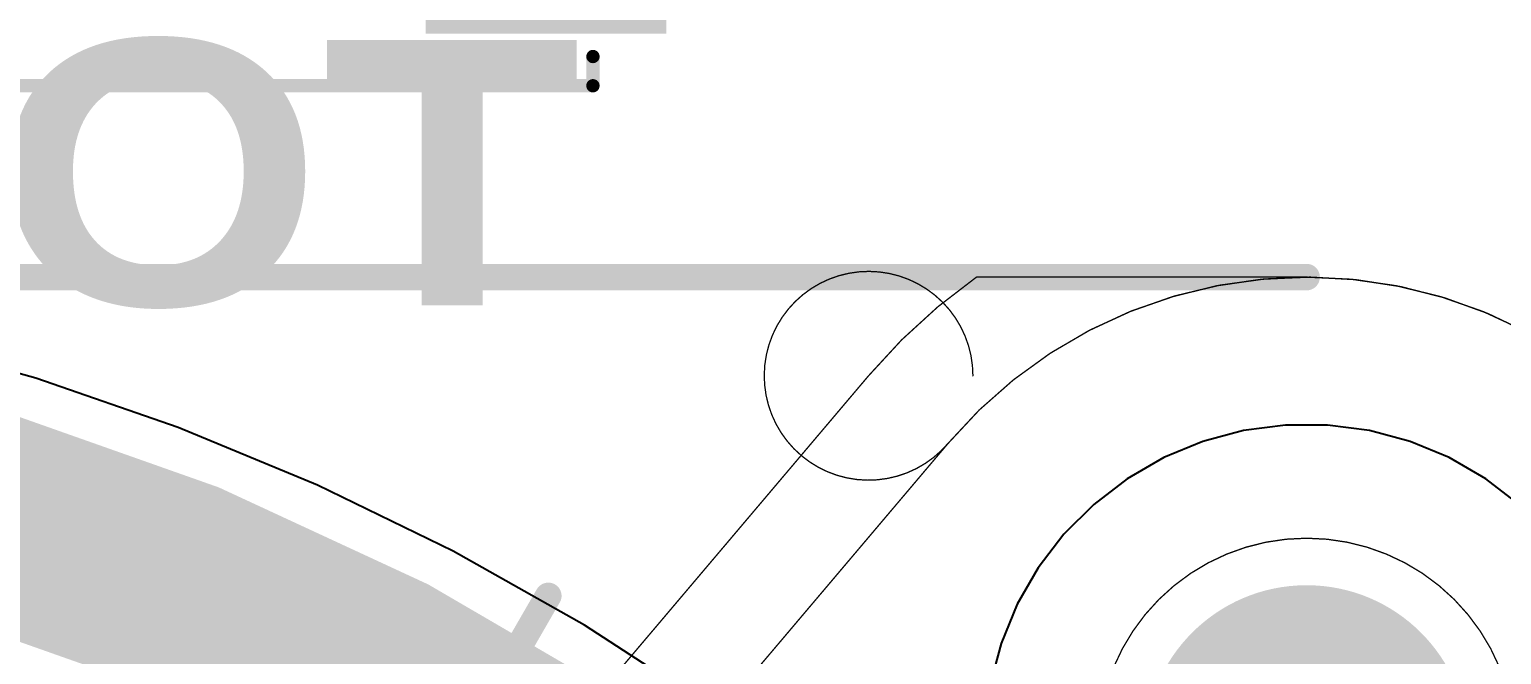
# Model space of a CAD drawing. Header units: inches. Extents: x -18 to 217, y -14 to 159.
# Drawn here: x 42.86 to 56.96, y 39.73 to 45.71 of the extents above; entities that cross this region are included whole.
import ezdxf

# ---------------------------------------------------------------- set-up
doc = ezdxf.new("R2010")
doc.units = ezdxf.units.IN
for name, color, linetype in [('Bottom Layer', 5, 'Continuous'), ('Bottom Overlay', 54, 'Continuous'), ('Bottom Paste', 16, 'Continuous'), ('Bottom Solder', 6, 'Continuous'), ('Dimension', 6, 'Continuous'), ('Fabrication', 76, 'Continuous'), ('Multi-Layer', 9, 'Continuous'), ('Pad Holes', 156, 'Continuous'), ('Top Layer', 1, 'Continuous'), ('Top Overlay', 2, 'Continuous')]:
    doc.layers.add(name, color=color, linetype=linetype)
doc.styles.add('Arial Black_Bold', font='', dxfattribs={"height": 0.2})
doc.styles.get('Arial Black_Bold').set_extended_font_data('Arial Black', bold=True)

# ---------------------------------------------------------------- blocks, each defined once
blk = doc.blocks.new('0532610271_B_28')
at = {"layer": 'Bottom Layer'}
for points in [[(-4.225, 2.95), (-2.125, 2.95), (-2.125, -0.05), (-4.225, -0.05)], [(2.125, 2.95), (4.225, 2.95), (4.225, -0.05), (2.125, -0.05)], [(-1.025, -0.65), (-0.225, -0.65), (-0.225, -2.25), (-1.025, -2.25)], [(0.225, -0.65), (1.025, -0.65), (1.025, -2.25), (0.225, -2.25)]]:
    blk.add_hatch(color=5, dxfattribs=at).paths.add_polyline_path(points)
at = {"layer": 'Bottom Paste'}
for points in [[(-4.225, 2.95), (-2.125, 2.95), (-2.125, -0.05), (-4.225, -0.05)], [(2.125, 2.95), (4.225, 2.95), (4.225, -0.05), (2.125, -0.05)], [(-1.025, -0.65), (-0.225, -0.65), (-0.225, -2.25), (-1.025, -2.25)], [(0.225, -0.65), (1.025, -0.65), (1.025, -2.25), (0.225, -2.25)]]:
    blk.add_hatch(color=16, dxfattribs=at).paths.add_polyline_path(points)
at = {"layer": 'Bottom Solder'}
for points in [[(-4.327, 3.052), (-2.023, 3.052), (-2.023, -0.152), (-4.327, -0.152)], [(2.023, 3.052), (4.327, 3.052), (4.327, -0.152), (2.023, -0.152)], [(-1.127, -0.548), (-0.123, -0.548), (-0.123, -2.352), (-1.127, -2.352)], [(0.123, -0.548), (1.127, -0.548), (1.127, -2.352), (0.123, -2.352)]]:
    blk.add_hatch(color=6, dxfattribs=at).paths.add_polyline_path(points)
at = {"layer": 'Bottom Overlay'}
for points, const_width in [([(-3.625, 3.55), (-3.625, 3.27)], 0.127), ([(3.625, 3.55), (-3.625, 3.55)], 0.127), ([(3.625, 3.55), (3.625, 3.27)], 0.127), ([(-3.625, -0.37), (-3.625, -0.65)], 0.127), ([(3.625, -0.37), (3.625, -0.65)], 0.127), ([(-1.345, -0.65), (-3.625, -0.65)], 0.127), ([(3.625, -0.65), (1.345, -0.65)], 0.127), ([(-1.422, -1.321), (-1.422, -1.626)], 0.254), ([(-1.27, -1.473), (-1.422, -1.321)], 0.254), ([(-1.27, -1.473), (-1.422, -1.626)], 0.254)]:
    blk.add_lwpolyline(points, dxfattribs=dict(at, const_width=const_width))
for points, const_width in [([(-3.657, 3.55, 1), (-3.593, 3.55, 1)], 0.0635), ([(-3.657, 3.55, 1), (-3.593, 3.55, 1)], 0.0635), ([(3.593, 3.55, 1), (3.657, 3.55, 1)], 0.0635), ([(3.593, 3.55, 1), (3.657, 3.55, 1)], 0.0635), ([(-3.657, 3.27, 1), (-3.593, 3.27, 1)], 0.0635), ([(3.593, 3.27, 1), (3.657, 3.27, 1)], 0.0635), ([(-3.657, -0.37, 1), (-3.593, -0.37, 1)], 0.0635), ([(3.593, -0.37, 1), (3.657, -0.37, 1)], 0.0635), ([(-3.657, -0.65, 1), (-3.593, -0.65, 1)], 0.0635), ([(-3.657, -0.65, 1), (-3.593, -0.65, 1)], 0.0635), ([(-1.377, -0.65, 1), (-1.313, -0.65, 1)], 0.0635), ([(1.313, -0.65, 1), (1.377, -0.65, 1)], 0.0635), ([(3.593, -0.65, 1), (3.657, -0.65, 1)], 0.0635), ([(3.593, -0.65, 1), (3.657, -0.65, 1)], 0.0635), ([(-1.486, -1.321, 1), (-1.359, -1.321, 1)], 0.127), ([(-1.486, -1.321, 1), (-1.359, -1.321, 1)], 0.127), ([(-1.333, -1.473, 1), (-1.206, -1.473, 1)], 0.127), ([(-1.333, -1.473, 1), (-1.206, -1.473, 1)], 0.127), ([(-1.486, -1.626, 1), (-1.359, -1.626, 1)], 0.127), ([(-1.486, -1.626, 1), (-1.359, -1.626, 1)], 0.127)]:
    blk.add_lwpolyline(points, format="xyb", close=True, dxfattribs=dict(at, const_width=const_width))

msp = doc.modelspace()

# ---------------------------------------------------------------- hatches: boundary and pattern name
at = {"layer": 'Pad Holes'}
h = msp.add_hatch(color=7, dxfattribs=at)
edge = h.paths.add_edge_path()
edge.add_arc((55.097, 38.843), 1.55, 0, 360)

# ---------------------------------------------------------------- linework, layer by layer
at = {"layer": 'Bottom Layer'}
for p, q in [((54.895, 41.927), (54.494, 41.874)), ((55.299, 41.927), (54.895, 41.927)), ((55.7, 41.874), (55.299, 41.927)), ((54.104, 41.77), (53.73, 41.615)), ((54.494, 41.874), (54.104, 41.77)), ((56.09, 41.77), (55.7, 41.874)), ((56.464, 41.615), (56.09, 41.77)), ((53.73, 41.615), (53.38, 41.413)), ((56.814, 41.413), (56.464, 41.615)), ((53.38, 41.413), (53.059, 41.167)), ((57.135, 41.167), (56.814, 41.413)), ((53.059, 41.167), (52.773, 40.881)), ((52.773, 40.881), (52.527, 40.56)), ((52.527, 40.56), (52.325, 40.21)), ((52.325, 40.21), (52.17, 39.836)), ((52.17, 39.836), (52.066, 39.446))]:
    msp.add_line(p, q, dxfattribs=at)
at = {"layer": 'Dimension'}
for points, const_width in [([(58.31, 19.467, 1), (13.31, 19.467, 1)], 0.254), ([(47.77, 40.291, 1), (47.897, 40.291, 1)], 0.127)]:
    msp.add_lwpolyline(points, format="xyb", close=True, dxfattribs=dict(at, const_width=const_width))
at = {"layer": 'Dimension', "const_width": 0.254}
msp.add_lwpolyline([(22.333, -3.876), (47.833, 40.291)], dxfattribs=at)
at = {"layer": 'Fabrication', "const_width": 0.0127}
for points in [[(51.664, 41.752, -5.632589), (51.901, 42.398)], [(51.664, 41.752, -5.632589), (51.901, 42.398)], [(50.901, 42.398, -0.063937), (51.935, 43.343)], [(50.901, 42.398, -0.063937), (51.935, 43.343)], [(51.664, 41.752, -1.086164), (58.006, 35.41)], [(51.664, 41.752, -0.22046), (55.097, 43.343)], [(51.664, 41.752, -0.22046), (55.097, 43.343)], [(51.664, 41.752, -1.086164), (58.006, 35.41)], [(55.097, 43.343, -0.297382), (59.216, 40.656)], [(55.097, 43.343, -0.297382), (59.216, 40.656)]]:
    msp.add_lwpolyline(points, format="xyb", dxfattribs=at)
for points in [[(51.935, 43.343), (55.097, 43.343)], [(51.935, 43.343), (55.097, 43.343)], [(47.391, 38.255), (50.901, 42.398)], [(47.391, 38.255), (50.901, 42.398)], [(47.586, 36.938), (51.664, 41.752)], [(47.586, 36.938), (51.664, 41.752)], [(47.586, 36.938), (51.664, 41.752)], [(47.586, 36.938), (51.664, 41.752)]]:
    msp.add_lwpolyline(points, dxfattribs=at)
at = {"layer": 'Fabrication'}
for points, const_width in [([(51.932, 43.343, 1), (51.938, 43.343, 1)], 0.00635), ([(51.932, 43.343, 1), (51.938, 43.343, 1)], 0.00635), ([(51.932, 43.343, 1), (51.938, 43.343, 1)], 0.00635), ([(51.932, 43.343, 1), (51.938, 43.343, 1)], 0.00635), ([(55.094, 43.343, 1), (55.1, 43.343, 1)], 0.00635), ([(55.094, 43.343, 1), (55.1, 43.343, 1)], 0.00635), ([(55.094, 43.343, 1), (55.1, 43.343, 1)], 0.00635), ([(55.094, 43.343, 1), (55.1, 43.343, 1)], 0.00635), ([(55.094, 43.343, 1), (55.1, 43.343, 1)], 0.00635), ([(55.094, 43.343, 1), (55.1, 43.343, 1)], 0.00635), ([(50.897, 42.398, 1), (50.904, 42.398, 1)], 0.00635), ([(50.897, 42.398, 1), (50.904, 42.398, 1)], 0.00635), ([(50.897, 42.398, 1), (50.904, 42.398, 1)], 0.00635), ([(50.897, 42.398, 1), (50.904, 42.398, 1)], 0.00635), ([(51.897, 42.398, 1), (51.904, 42.398, 1)], 0.00635), ([(51.897, 42.398, 1), (51.904, 42.398, 1)], 0.00635), ([(51.66, 41.752, 1), (51.667, 41.752, 1)], 0.00635), ([(51.66, 41.752, 1), (51.667, 41.752, 1)], 0.00635), ([(51.66, 41.752, 1), (51.667, 41.752, 1)], 0.00635), ([(51.66, 41.752, 1), (51.667, 41.752, 1)], 0.00635), ([(51.66, 41.752, 1), (51.667, 41.752, 1)], 0.00635), ([(51.66, 41.752, 1), (51.667, 41.752, 1)], 0.00635), ([(51.66, 41.752, 1), (51.667, 41.752, 1)], 0.00635), ([(51.66, 41.752, 1), (51.667, 41.752, 1)], 0.00635), ([(51.66, 41.752, 1), (51.667, 41.752, 1)], 0.00635), ([(51.66, 41.752, 1), (51.667, 41.752, 1)], 0.00635), ([(57.097, 38.843, 1), (53.097, 38.843, 1)], 0.0127), ([(57.097, 38.843, 1), (53.097, 38.843, 1)], 0.0127), ([(57.097, 38.843, 1), (53.097, 38.843, 1)], 0.0127), ([(57.097, 38.843, 1), (53.097, 38.843, 1)], 0.0127)]:
    msp.add_lwpolyline(points, format="xyb", close=True, dxfattribs=dict(at, const_width=const_width))
at = {"layer": 'Multi-Layer'}
for p, q in [((54.895, 41.927), (54.494, 41.874)), ((55.097, 41.927), (54.895, 41.927)), ((55.299, 41.927), (55.097, 41.927)), ((55.7, 41.874), (55.299, 41.927)), ((54.104, 41.77), (53.73, 41.615)), ((54.494, 41.874), (54.104, 41.77)), ((56.09, 41.77), (55.7, 41.874)), ((56.464, 41.615), (56.09, 41.77)), ((53.73, 41.615), (53.38, 41.413)), ((56.814, 41.413), (56.464, 41.615)), ((53.38, 41.413), (53.059, 41.167)), ((57.135, 41.167), (56.814, 41.413)), ((53.059, 41.167), (52.773, 40.881)), ((52.773, 40.881), (52.527, 40.56)), ((52.527, 40.56), (52.325, 40.21)), ((52.325, 40.21), (52.17, 39.836)), ((52.17, 39.836), (52.066, 39.446))]:
    msp.add_line(p, q, dxfattribs=at)
at = {"layer": 'Top Layer'}
for p, q in [((42.924, 42.375), (41.532, 42.763)), ((44.289, 41.904), (42.924, 42.375)), ((45.623, 41.351), (44.289, 41.904)), ((54.895, 41.927), (54.494, 41.874)), ((55.299, 41.927), (54.895, 41.927)), ((55.7, 41.874), (55.299, 41.927)), ((54.104, 41.77), (53.73, 41.615)), ((54.494, 41.874), (54.104, 41.77)), ((56.09, 41.77), (55.7, 41.874)), ((56.464, 41.615), (56.09, 41.77)), ((53.73, 41.615), (53.38, 41.413)), ((56.814, 41.413), (56.464, 41.615)), ((46.921, 40.719), (45.623, 41.351)), ((53.38, 41.413), (53.059, 41.167)), ((57.135, 41.167), (56.814, 41.413)), ((53.059, 41.167), (52.773, 40.881)), ((52.773, 40.881), (52.527, 40.56)), ((48.179, 40.01), (46.921, 40.719)), ((52.527, 40.56), (52.325, 40.21)), ((52.325, 40.21), (52.17, 39.836)), ((49.392, 39.225), (48.179, 40.01)), ((52.17, 39.836), (52.066, 39.446))]:
    msp.add_line(p, q, dxfattribs=at)
at = {"layer": 'Top Layer', "const_width": 2.032}
msp.add_lwpolyline([(23.96, 38.675, -0.53877), (58.062, 22.885)], format="xyb", dxfattribs=at)
at = {"layer": 'Top Overlay', "const_width": 0.254}
msp.add_lwpolyline([(16.512, 43.343), (55.097, 43.343)], dxfattribs=at)
at = {"layer": 'Top Overlay', "const_width": 0.127}
msp.add_lwpolyline([(55.034, 43.343, 1), (55.161, 43.343, 1)], format="xyb", close=True, dxfattribs=at)

# ---------------------------------------------------------------- block references
at = {"rotation": 180}
msp.add_blockref('0532610271_B_28', (44.636, 48.725), dxfattribs=at)

# ---------------------------------------------------------------- texts
at = {"layer": 'Bottom Overlay', "style": 'Arial Black_Bold', "text_generation_flag": 2}
msp.add_text('TOUCH', height=2.54, rotation=360, dxfattribs=at).set_placement((48.152, 43.074))

doc.saveas('drawing.dxf')
